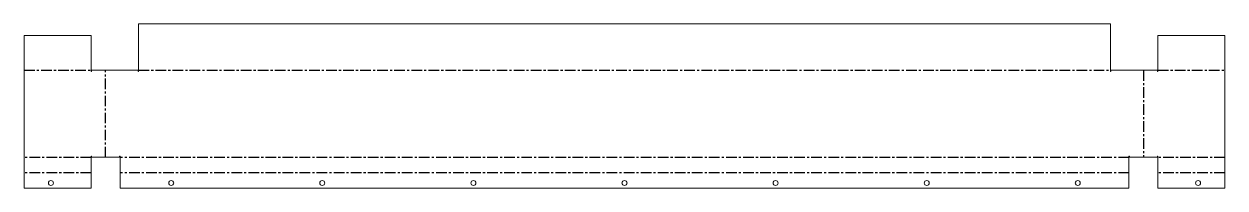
# Model space of a CAD drawing. Header units: millimetres. Extents: x -715 to 715, y -37 to 159.
import ezdxf

# ---------------------------------------------------------------- set-up
doc = ezdxf.new("R2010")
doc.units = ezdxf.units.MM
doc.linetypes.add('CENTERX2', pattern=[20.32, 12.7, -2.54, 2.54, -2.54])

msp = doc.modelspace()

# ---------------------------------------------------------------- linework, layer by layer
at = {"color": 7, "linetype": 'Continuous', "lineweight": 18}
for p, q in [((-579, 102.5), (-579, 159.4)), ((579, 159.4), (-579, 159.4)), ((579, 159.4), (579, 102.5)), ((-715.3, -36.7), (-715.3, 145.4)), ((-635.3, 145.4), (-715.3, 145.4)), ((-635.3, 102.5), (-635.3, 145.4)), ((635.3, 102.5), (635.3, 145.4)), ((635.3, 145.4), (715.3, 145.4)), ((715.3, -36.7), (715.3, 145.4)), ((-635.3, 102.5), (-634.8, 102.5)), ((-634.8, 102.5), (-634.8, 104)), ((-579.5, 104), (-634.8, 104)), ((-579.5, 104), (-579.5, 102.5)), ((-579.5, 102.5), (-579, 102.5)), ((579, 102.5), (579.5, 102.5)), ((579.5, 102.5), (579.5, 104)), ((634.8, 104), (579.5, 104)), ((634.8, 104), (634.8, 102.5)), ((634.8, 102.5), (635.3, 102.5)), ((-634.8, 1.5), (-635.3, 1.5)), ((-635.3, 1.5), (-635.3, -36.7)), ((-634.8, 0), (-634.8, 1.5)), ((-601.5, 0), (-634.8, 0)), ((-601, 1.5), (-601.5, 1.5)), ((-601.5, 1.5), (-601.5, 0)), ((-601, -36.7), (-601, 1.5)), ((601.5, 1.5), (601, 1.5)), ((601, 1.5), (601, -36.7)), ((601.5, 0), (601.5, 1.5)), ((634.8, 0), (601.5, 0)), ((635.3, 1.5), (634.8, 1.5)), ((634.8, 1.5), (634.8, 0)), ((635.3, 1.5), (635.3, -36.7)), ((-635.3, -36.7), (-715.3, -36.7)), ((601, -36.7), (-601, -36.7)), ((635.3, -36.7), (715.3, -36.7))]:
    msp.add_line(p, q, dxfattribs=at)
at = {"color": 7, "linetype": 'CENTERX2'}
for p, q in [((-715.3, 104.2), (-635.3, 104.2)), ((-618.2, 0), (-618.2, 104)), ((-579, 104.2), (579, 104.2)), ((618.2, 104), (618.2, 0)), ((635.3, 104.2), (715.3, 104.2)), ((-635.3, -0.2), (-715.3, -0.2)), ((601, -0.2), (-601, -0.2)), ((715.3, -0.2), (635.3, -0.2)), ((-635.3, -18.5), (-715.3, -18.5)), ((601, -18.5), (-601, -18.5)), ((715.3, -18.5), (635.3, -18.5))]:
    msp.add_line(p, q, dxfattribs=at)
at = {"color": 7, "linetype": 'Continuous', "lineweight": 18}
for centre in [(-683.3, -30.7), (-540, -30.7), (-360, -30.7), (-180, -30.7), (0, -30.7), (180, -30.7), (360, -30.7), (540, -30.7), (683.3, -30.7)]:
    msp.add_circle(centre, 3, dxfattribs=at)

doc.saveas('drawing.dxf')
